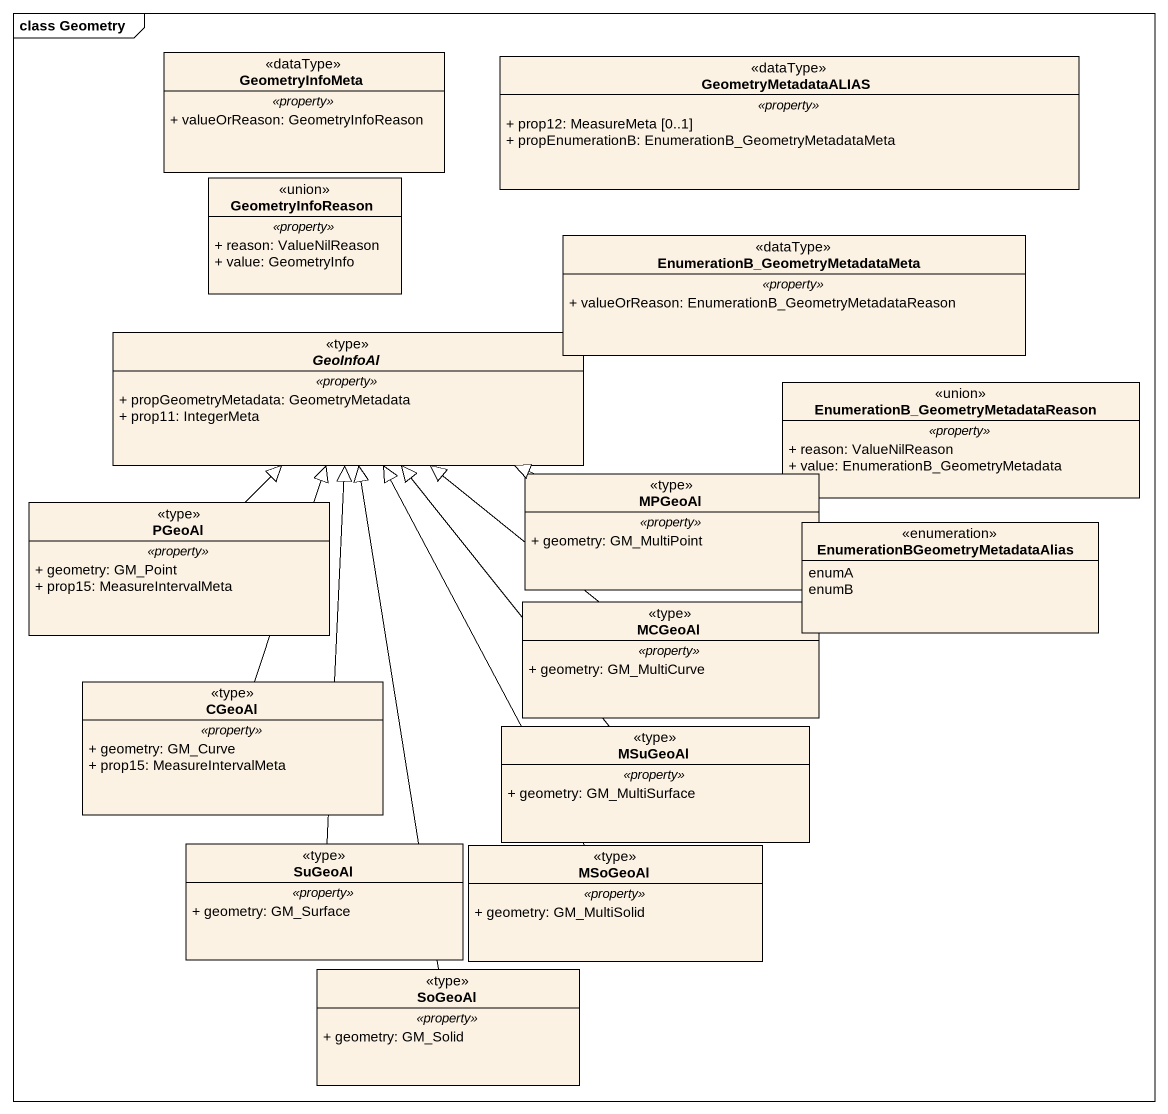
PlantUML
@startuml
mainframe class Geometry
hide circle
hide empty members
skinparam classAttributeIconSize 0
class GeometryInfoMeta <<dataType>> {
  .. <<property>> ..
  + valueOrReason: GeometryInfoReason
}
class GeometryMetadataALIAS <<dataType>> {
  .. <<property>> ..
  + prop12: MeasureMeta [0..1]
  + propEnumerationB: EnumerationB_GeometryMetadataMeta
}
class GeometryInfoReason <<union>> {
  .. <<property>> ..
  + reason: ValueNilReason
  + value: GeometryInfo
}
class "EnumerationB_GeometryMetadataMeta" as EnumerationB <<dataType>> {
  .. <<property>> ..
  + valueOrReason: EnumerationB_GeometryMetadataReason
}
abstract class GeoInfoAl <<type>> {
  .. <<property>> ..
  + propGeometryMetadata: GeometryMetadata
  + prop11: IntegerMeta
}
class "EnumerationB_GeometryMetadataReason" as EnumerationB_2 <<union>> {
  .. <<property>> ..
  + reason: ValueNilReason
  + value: EnumerationB_GeometryMetadata
}
class MPGeoAl <<type>> {
  .. <<property>> ..
  + geometry: GM_MultiPoint
}
class PGeoAl <<type>> {
  .. <<property>> ..
  + geometry: GM_Point
  + prop15: MeasureIntervalMeta
}
enum "EnumerationBGeometryMetadataAlias" as EnumerationBGeometryMetadata {
  enumA
  enumB
}
class MCGeoAl <<type>> {
  .. <<property>> ..
  + geometry: GM_MultiCurve
}
class CGeoAl <<type>> {
  .. <<property>> ..
  + geometry: GM_Curve
  + prop15: MeasureIntervalMeta
}
class MSuGeoAl <<type>> {
  .. <<property>> ..
  + geometry: GM_MultiSurface
}
class SuGeoAl <<type>> {
  .. <<property>> ..
  + geometry: GM_Surface
}
class MSoGeoAl <<type>> {
  .. <<property>> ..
  + geometry: GM_MultiSolid
}
class SoGeoAl <<type>> {
  .. <<property>> ..
  + geometry: GM_Solid
}
MPGeoAl -left-|> GeoInfoAl
PGeoAl -up-|> GeoInfoAl
MCGeoAl -up-|> GeoInfoAl
CGeoAl -up-|> GeoInfoAl
MSuGeoAl -up-|> GeoInfoAl
SuGeoAl -up-|> GeoInfoAl
MSoGeoAl -up-|> GeoInfoAl
SoGeoAl -up-|> GeoInfoAl
@enduml
